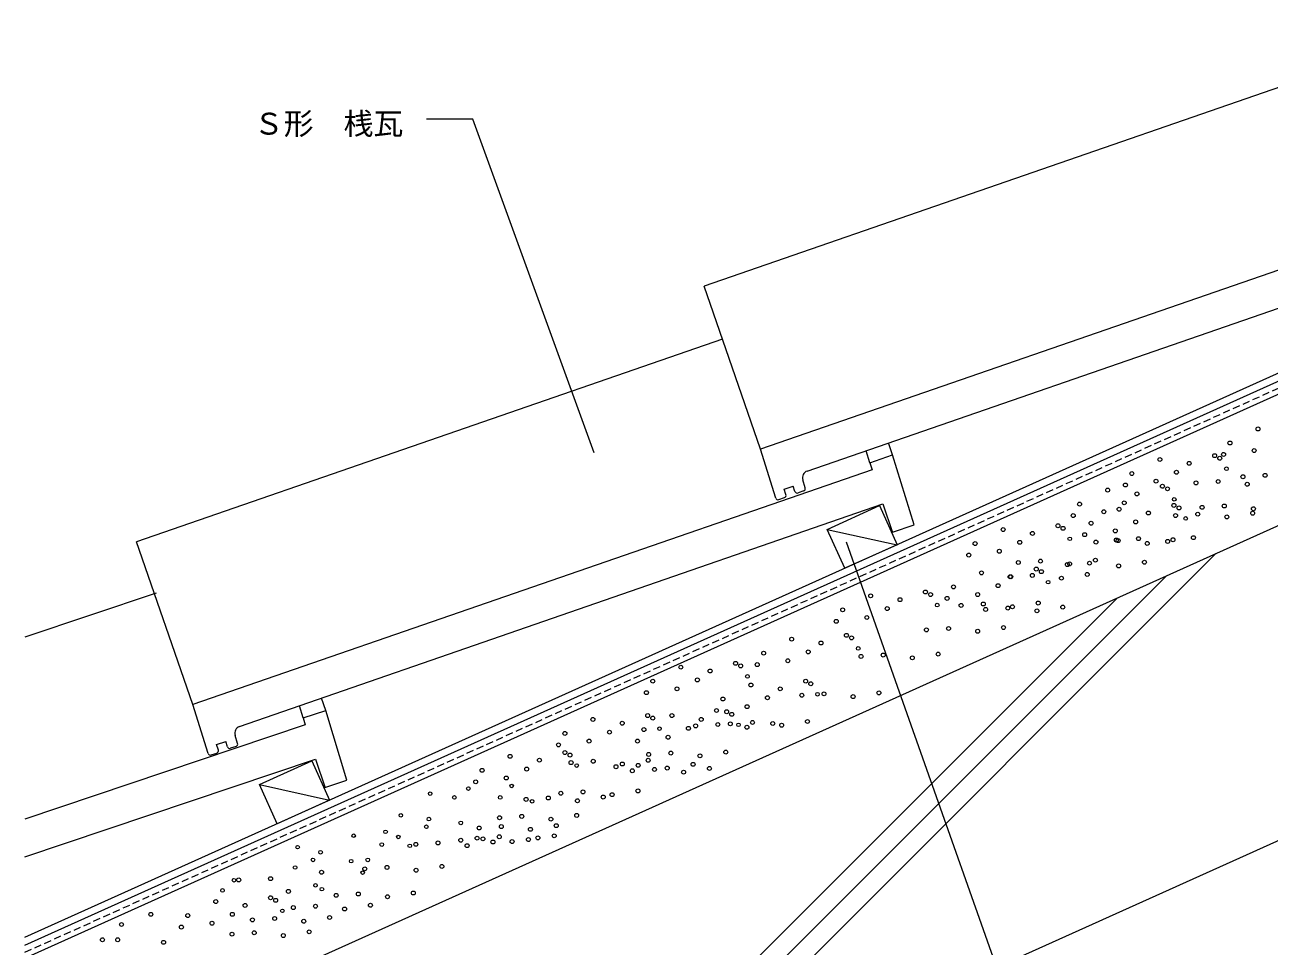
# Model space of a CAD drawing. Units: millimetres, scale not verified. Extents: x -203 to 197, y -138 to 132.
# Drawn here: x -183.3 to -79.4, y -48.3 to 28.7 of the extents above; entities that cross this region are included whole.
import ezdxf
from ezdxf.enums import TextEntityAlignment as Align

# ---------------------------------------------------------------- set-up
doc = ezdxf.new("R2010")
doc.units = ezdxf.units.MM
doc.header["$LTSCALE"] = 0.5
doc.linetypes.add('DASHED1', pattern=[1.8, 1.2, -0.6])
for name, color, linetype, lineweight in [('1-0', 7, 'Continuous', 18), ('1-2', 3, 'Continuous', 18), ('1-3', 7, 'Continuous', 18)]:
    doc.layers.add(name, color=color, linetype=linetype, lineweight=lineweight)
doc.styles.add('ＭＳ ゴシック', font='')
doc.styles.get('ＭＳ ゴシック').set_extended_font_data('MS Gothic')

msp = doc.modelspace()

# ---------------------------------------------------------------- linework, layer by layer
at = {"layer": '1-0'}
for p, q in [((-183.2977, -48.1847), (-12.4533, 28.6953)), ((-183.2977, -49.2812), (-12.4533, 27.5987)), ((-183.2977, -47.5267), (-19.9406, 25.984)), ((-147.1481, 20.8055), (-149.737, 20.8055)), ((-181.6562, -59.5084), (-12.4533, 16.6329)), ((-181.6562, -85.8265), (-12.4533, -9.6852)), ((-116.2655, -13.4603), (-111.9055, -11.4524)), ((-114.8053, -16.7052), (-116.2655, -13.4603)), ((-114.8053, -16.7052), (-116.2655, -13.4603)), ((-116.2655, -13.4603), (-110.4281, -14.7354)), ((-114.6906, -14.5026), (-87.7087, -90.7642)), ((-160.0597, -29.2135), (-160.3656, -28.1954)), ((-163.7026, -34.7612), (-157.848, -36.0744))]:
    msp.add_line(p, q, dxfattribs=at)
at = {"layer": '1-0', "linetype": 'DASHED1'}
msp.add_lwpolyline([(-183.2977, -48.7825), (-12.4533, 28.0974), (33.1428, 7.5792)], dxfattribs=at)
at = {"layer": '1-0'}
msp.add_lwpolyline([(-111.9054, -11.4525), (-110.4281, -14.7354), (-114.8053, -16.7052)], dxfattribs=at)
msp.add_lwpolyline([(-111.9054, -11.4525), (-110.4281, -14.7354), (-114.8053, -16.7052)], dxfattribs=at)
msp.add_lwpolyline([(-162.2252, -38.0441), (-163.7026, -34.7612), (-159.3253, -32.7915), (-157.848, -36.0744)], close=True, dxfattribs=at)
for centre, radius in [((-80.2828, -5.0648), 0.1638), ((-82.6244, -6.2356), 0.1638), ((-83.9017, -7.3), 0.1638), ((-83.1566, -7.1935), 0.1638), ((-80.6021, -6.8742), 0.1638), ((-88.4786, -7.6193), 0.1638), ((-86.0305, -7.9386), 0.1638), ((-83.476, -7.5128), 0.1638), ((-82.9156, -8.3925), 0.1505), ((-90.8202, -8.7901), 0.1638), ((-88.7979, -9.4287), 0.1638), ((-87.0949, -8.6837), 0.1638), ((-83.609, -9.4538), 0.1638), ((-81.5381, -9.0578), 0.1638), ((-79.6849, -8.9419), 0.1638), ((-92.8425, -10.1738), 0.1638), ((-91.3524, -9.748), 0.1638), ((-90.3944, -10.4931), 0.1638), ((-88.2657, -9.8545), 0.1638), ((-87.8399, -10.0674), 0.1638), ((-85.4623, -9.5696), 0.1638), ((-81.1766, -9.6854), 0.1638), ((-95.1842, -11.3446), 0.1638), ((-91.4588, -11.2382), 0.1638), ((-87.3077, -11.4511), 0.1638), ((-87.2796, -10.9471), 0.1505), ((-83.0971, -11.5012), 0.1638), ((-95.7164, -12.3026), 0.1638), ((-93.1618, -11.9833), 0.1638), ((-91.8846, -11.7704), 0.1638), ((-89.4365, -12.0897), 0.1638), ((-87.1684, -12.2994), 0.1638), ((-86.882, -11.6639), 0.1638), ((-86.3216, -12.5436), 0.1505), ((-85.3151, -12.1836), 0.1638), ((-84.9504, -11.617), 0.1638), ((-82.8827, -12.4153), 0.1638), ((-80.7258, -12.1038), 0.1638), ((-80.6647, -11.7328), 0.1638), ((-101.5705, -13.4734), 0.1638), ((-96.9936, -13.1541), 0.1638), ((-96.5679, -13.367), 0.1638), ((-94.2262, -12.9412), 0.1638), ((-92.2039, -13.5798), 0.1638), ((-90.5009, -12.8348), 0.1638), ((-103.9121, -14.6442), 0.1638), ((-100.1868, -14.5378), 0.1638), ((-99.1224, -13.7927), 0.1638), ((-96.0075, -14.2466), 0.1505), ((-94.7584, -13.8991), 0.1638), ((-93.8224, -14.5174), 0.1638), ((-92.1163, -14.3468), 0.1638), ((-91.9691, -14.4016), 0.1638), ((-90.263, -14.231), 0.1638), ((-89.5367, -14.6333), 0.1638), ((-87.8305, -14.4626), 0.1638), ((-87.3797, -14.3218), 0.1638), ((-85.6736, -14.1512), 0.1638), ((-104.4443, -15.6022), 0.1638), ((-101.8898, -15.2829), 0.1638), ((-100.3057, -16.2236), 0.1638), ((-98.8031, -16.773), 0.1638), ((-98.4525, -16.1077), 0.1638), ((-96.211, -16.3942), 0.1638), ((-96.02, -16.3394), 0.1638), ((-94.3577, -16.2784), 0.1638), ((-93.8631, -16.0279), 0.1638), ((-91.9253, -16.51), 0.1638), ((-89.7683, -16.1985), 0.1638), ((-103.3799, -17.0923), 0.1638), ((-100.9882, -17.4179), 0.1638), ((-100.9319, -17.4116), 0.1638), ((-99.1349, -17.3021), 0.1638), ((-98.3773, -16.9859), 0.1638), ((-96.7025, -17.5337), 0.1638), ((-94.5455, -17.2222), 0.1638), ((-108.0632, -18.6889), 0.1638), ((-105.7216, -18.2631), 0.1638), ((-101.9963, -18.1567), 0.1638), ((-97.817, -17.8656), 0.1505), ((-112.6401, -19.0082), 0.1638), ((-110.192, -19.3275), 0.1638), ((-107.6375, -18.9018), 0.1638), ((-107.0771, -19.7814), 0.1505), ((-106.2538, -19.2211), 0.1638), ((-105.083, -19.8065), 0.1638), ((-103.6993, -18.9018), 0.1638), ((-103.2297, -19.6906), 0.1638), ((-98.6403, -19.6108), 0.1638), ((-114.9817, -20.179), 0.1638), ((-112.9594, -20.8176), 0.1638), ((-111.2564, -20.0726), 0.1638), ((-103.0356, -20.1477), 0.1638), ((-101.1823, -20.0319), 0.1638), ((-100.7973, -19.9223), 0.1638), ((-98.7499, -20.2635), 0.1638), ((-96.5929, -19.9521), 0.1638), ((-115.5139, -21.137), 0.1638), ((-107.9834, -21.8539), 0.1638), ((-106.1301, -21.738), 0.1638), ((-103.6977, -21.9697), 0.1638), ((-101.5407, -21.6582), 0.1638), ((-119.2393, -22.6271), 0.1638), ((-116.7912, -22.9464), 0.1638), ((-114.6624, -22.3078), 0.1638), ((-114.2367, -22.5207), 0.1638), ((-121.5809, -23.7979), 0.1638), ((-117.8556, -23.6915), 0.1638), ((-113.6763, -23.4004), 0.1505), ((-111.5898, -23.956), 0.1638), ((-107.0004, -23.8762), 0.1638), ((-128.4994, -24.9687), 0.1638), ((-123.9226, -24.6495), 0.1638), ((-123.4968, -24.8623), 0.1638), ((-122.1131, -24.7559), 0.1638), ((-119.5586, -24.4366), 0.1638), ((-113.4431, -24.0719), 0.1638), ((-109.1574, -24.1877), 0.1638), ((-130.8411, -26.1396), 0.1638), ((-127.1157, -26.0331), 0.1638), ((-126.0513, -25.2881), 0.1638), ((-122.9365, -25.742), 0.1505), ((-118.0685, -26.1396), 0.1638), ((-131.3733, -27.0975), 0.1638), ((-128.8187, -26.7782), 0.1638), ((-122.6453, -26.4589), 0.1638), ((-120.1972, -26.7782), 0.1638), ((-117.6427, -26.3525), 0.1638), ((-111.9482, -27.1179), 0.1638), ((-124.987, -27.6297), 0.1638), ((-121.2616, -27.5233), 0.1638), ((-118.3909, -27.3135), 0.1638), ((-117.0823, -27.2321), 0.1505), ((-116.5376, -27.1977), 0.1638), ((-114.1052, -27.4294), 0.1638), ((-131.2668, -29.0134), 0.1638), ((-130.8411, -29.2263), 0.1638), ((-129.2445, -29.0134), 0.1638), ((-125.5192, -28.5877), 0.1638), ((-124.6676, -28.6941), 0.1638), ((-124.2419, -28.907), 0.1638), ((-122.9646, -28.2683), 0.1638), ((-135.8437, -29.3327), 0.1638), ((-133.3956, -29.652), 0.1638), ((-131.5861, -30.1842), 0.1638), ((-130.2807, -30.106), 0.1505), ((-127.8608, -30.0778), 0.1638), ((-127.2629, -29.8727), 0.1638), ((-126.7964, -29.3327), 0.1638), ((-125.4096, -29.7569), 0.1638), ((-124.3624, -29.7021), 0.1638), ((-123.6815, -29.7867), 0.1505), ((-122.9772, -29.9886), 0.1638), ((-122.5091, -29.5863), 0.1638), ((-120.8202, -29.6771), 0.1638), ((-120.0767, -29.818), 0.1638), ((-117.9198, -29.5065), 0.1638), ((-138.1853, -30.5035), 0.1638), ((-136.163, -31.1422), 0.1638), ((-134.46, -30.3971), 0.1638), ((-132.1183, -31.1422), 0.1638), ((-129.5638, -30.8229), 0.1638), ((-138.7175, -31.4615), 0.1638), ((-138.1853, -32.1001), 0.1638), ((-137.7596, -32.313), 0.1638), ((-131.187, -32.2614), 0.1638), ((-129.3337, -32.1455), 0.1638), ((-126.9013, -32.3772), 0.1638), ((-124.7443, -32.0657), 0.1638), ((-142.7622, -32.4194), 0.1638), ((-140.3141, -32.7388), 0.1638), ((-137.6704, -32.9438), 0.1638), ((-137.1992, -33.1927), 0.1505), ((-135.8171, -32.828), 0.1638), ((-133.9168, -33.285), 0.1638), ((-133.3846, -33.0596), 0.1638), ((-132.0636, -33.1692), 0.1638), ((-131.2277, -32.7481), 0.1638), ((-129.6311, -33.4009), 0.1638), ((-127.4742, -33.0894), 0.1638), ((-145.1038, -33.5903), 0.1638), ((-143.0815, -34.2289), 0.1638), ((-141.3785, -33.4838), 0.1638), ((-132.5519, -33.6263), 0.1638), ((-130.6986, -33.5104), 0.1638), ((-128.2662, -33.7421), 0.1638), ((-126.1093, -33.4306), 0.1638), ((-146.2465, -35.1086), 0.1505), ((-145.636, -34.5482), 0.1638), ((-142.6276, -34.8957), 0.1505), ((-138.5234, -35.503), 0.1638), ((-136.6701, -35.3872), 0.1638), ((-132.0808, -35.3074), 0.1638), ((-149.4396, -35.5343), 0.1505), ((-147.4173, -35.8537), 0.1505), ((-143.5855, -35.8537), 0.1505), ((-141.4239, -36.0149), 0.1638), ((-140.9246, -36.173), 0.1505), ((-139.5706, -35.899), 0.1638), ((-137.1382, -36.1307), 0.1638), ((-134.9812, -35.8192), 0.1638), ((-134.2377, -35.6189), 0.1638), ((-151.8877, -37.3438), 0.1505), ((-143.6419, -37.5504), 0.1638), ((-141.7886, -37.4346), 0.1638), ((-137.1992, -37.3548), 0.1638), ((-149.7589, -38.3017), 0.1505), ((-149.5461, -37.6631), 0.1505), ((-146.8851, -37.9824), 0.1505), ((-145.348, -38.4035), 0.1638), ((-143.4947, -38.2877), 0.1638), ((-141.0623, -38.5193), 0.1638), ((-139.3562, -37.6662), 0.1638), ((-138.9054, -38.2078), 0.1638), ((-155.8259, -39.0468), 0.1505), ((-153.165, -38.7275), 0.1505), ((-152.1006, -39.1532), 0.1505), ((-148.7838, -39.6526), 0.1638), ((-146.8835, -39.4272), 0.1638), ((-145.5186, -39.2566), 0.1638), ((-145.0303, -39.3113), 0.1638), ((-144.1944, -39.5727), 0.1638), ((-143.6653, -39.1407), 0.1638), ((-142.5978, -39.543), 0.1638), ((-141.2329, -39.3724), 0.1638), ((-140.4409, -39.2315), 0.1638), ((-139.076, -39.0609), 0.1638), ((-160.5092, -40.0048), 0.1505), ((-158.5933, -40.4305), 0.1505), ((-153.4843, -39.7919), 0.1505), ((-151.1427, -39.8983), 0.1505), ((-150.6371, -39.7684), 0.1638), ((-146.3514, -39.8842), 0.1638), ((-160.7221, -41.7078), 0.1505), ((-159.232, -41.0691), 0.1505), ((-156.0388, -41.1756), 0.1505), ((-154.6551, -41.0691), 0.1505), ((-153.0491, -41.6999), 0.1638), ((-148.4598, -41.6201), 0.1638), ((-165.4336, -42.744), 0.1638), ((-162.7726, -42.6375), 0.1638), ((-158.5151, -42.1054), 0.1638), ((-155.0809, -42.1335), 0.1505), ((-154.9024, -41.8158), 0.1638), ((-150.6167, -41.9316), 0.1638), ((-166.7891, -43.6237), 0.1505), ((-165.8312, -42.7722), 0.1505), ((-161.2825, -43.7019), 0.1638), ((-159.0191, -43.1979), 0.1505), ((-158.4869, -43.5172), 0.1505), ((-167.3495, -44.5534), 0.1638), ((-162.7726, -44.2341), 0.1638), ((-162.3469, -44.447), 0.1638), ((-157.291, -44.0338), 0.1638), ((-155.4378, -43.9179), 0.1638), ((-153.0053, -44.1496), 0.1638), ((-150.8484, -43.8381), 0.1638), ((-172.7778, -45.6178), 0.1638), ((-169.6911, -45.7243), 0.1638), ((-165.9658, -45.6178), 0.1638), ((-164.9014, -44.8727), 0.1638), ((-161.7865, -45.3267), 0.1505), ((-160.8739, -45.0574), 0.1638), ((-159.0207, -44.9416), 0.1638), ((-157.8436, -45.8855), 0.1638), ((-156.5882, -45.1733), 0.1638), ((-154.4313, -44.8618), 0.1638), ((-175.2259, -46.4693), 0.1638), ((-170.2233, -46.6822), 0.1638), ((-167.6688, -46.3629), 0.1638), ((-164.2862, -46.0811), 0.1638), ((-162.433, -45.9653), 0.1638), ((-160.0005, -46.197), 0.1638), ((-176.8225, -47.7466), 0.1638), ((-175.5452, -47.7466), 0.1638), ((-171.7135, -47.9595), 0.1638), ((-165.9924, -47.2754), 0.1638), ((-164.1391, -47.1596), 0.1638), ((-161.7067, -47.3913), 0.1638), ((-159.5497, -47.0798), 0.1638)]:
    msp.add_circle(centre, radius, dxfattribs=at)
at = {"layer": '1-2', "color": 7}
for p, q in [((-77.5985, 23.7853), (-126.5425, 6.8512)), ((-121.8341, -6.7573), (-126.5425, 6.8512)), ((-125.0185, 2.4464), (-173.9624, -14.4878)), ((-112.6996, -7.8941), (-113.0139, -6.8801)), ((-110.8086, -7.2398), (-111.1555, -6.2371)), ((-169.254, -28.0962), (-173.9624, -14.4878)), ((-172.3283, -18.7795), (-183.2977, -22.4679)), ((-158.163, -28.5757), (-158.5071, -27.5524))]:
    msp.add_line(p, q, dxfattribs=at)
at = {"layer": '1-2'}
for p, q in [((-65.102, 12.8715), (-121.8341, -6.7573)), ((-117.9383, -8.5838), (-64.2134, 10.0044)), ((-120.5704, -10.8345), (-121.8341, -6.7573)), ((-112.6996, -7.8941), (-110.8085, -7.2398)), ((-109.0018, -13.0694), (-110.8086, -7.2398)), ((-112.6996, -7.8941), (-112.5219, -8.4675)), ((-112.5219, -8.4675), (-169.254, -28.0962)), ((-118.1082, -9.9964), (-118.3152, -9.3285)), ((-119.857, -10.0964), (-119.1006, -9.8347)), ((-119.7156, -10.5525), (-119.857, -10.0964)), ((-118.9631, -10.2783), (-119.1006, -9.8347)), ((-118.2339, -10.2446), (-118.7066, -10.4082)), ((-165.3582, -29.9228), (-111.6333, -11.3345)), ((-120.314, -10.9643), (-119.8412, -10.8007)), ((-111.6333, -11.3345), (-110.8133, -13.7047)), ((-110.8159, -13.697), (-109.0018, -13.0694)), ((-167.9904, -32.1735), (-169.254, -28.0962)), ((-160.0597, -29.2135), (-158.163, -28.5757)), ((-156.4072, -34.4209), (-158.163, -28.5757)), ((-159.8871, -29.7884), (-183.2977, -37.6602)), ((-160.0597, -29.2135), (-159.8871, -29.7884)), ((-167.2769, -31.4354), (-166.5205, -31.1737)), ((-166.383, -31.6173), (-166.5205, -31.1737)), ((-165.5281, -31.3353), (-165.7351, -30.6674)), ((-167.7339, -32.3033), (-167.2612, -32.1397)), ((-167.1355, -31.8915), (-167.2769, -31.4354)), ((-165.6538, -31.5835), (-166.1265, -31.7471)), ((-183.2977, -40.8252), (-159.0235, -32.6631)), ((-159.0235, -32.6631), (-158.2242, -35.0403)), ((-158.2268, -35.0327), (-156.4072, -34.4209))]:
    msp.add_line(p, q, dxfattribs=at)
for centre, radius, start, end in [((-117.7421, -9.1509), 0.6, 109.08589, 197.21983), ((-118.772, -10.2192), 0.2, 197.21758, 289.0885), ((-118.2993, -10.0556), 0.2, 289.0885, 17.21996), ((-120.3794, -10.7753), 0.2, 197.21655, 289.08514), ((-119.9067, -10.6117), 0.2, 289.08401, 17.21758), ((-165.162, -30.4898), 0.6, 109.08589, 197.21983), ((-167.7993, -32.1143), 0.2, 197.21655, 289.08514), ((-167.3266, -31.9507), 0.2, 289.08401, 17.21758), ((-166.1919, -31.5581), 0.2, 197.21758, 289.0885), ((-165.7192, -31.3946), 0.2, 289.0885, 17.21996)]:
    msp.add_arc(centre, radius, start, end, dxfattribs=at)
at = {"layer": '1-3'}
for p, q in [((-83.7983, -15.4724), (-131.6492, -63.3234)), ((-87.9123, -17.3237), (-135.7633, -65.1747)), ((-92.0264, -19.175), (-139.8774, -67.026))]:
    msp.add_line(p, q, dxfattribs=at)
msp.add_lwpolyline([(-135.7278, -7.0714), (-145.8742, 20.8055), (-147.1481, 20.8055)], dxfattribs=at)

# ---------------------------------------------------------------- texts
at = {"layer": '1-3', "style": 'ＭＳ ゴシック'}
msp.add_text('Ｓ形\u3000桟瓦', height=1.833, dxfattribs=at).set_placement((-164.1782, 18.9747), align=Align.BOTTOM_LEFT)

doc.saveas('drawing.dxf')
